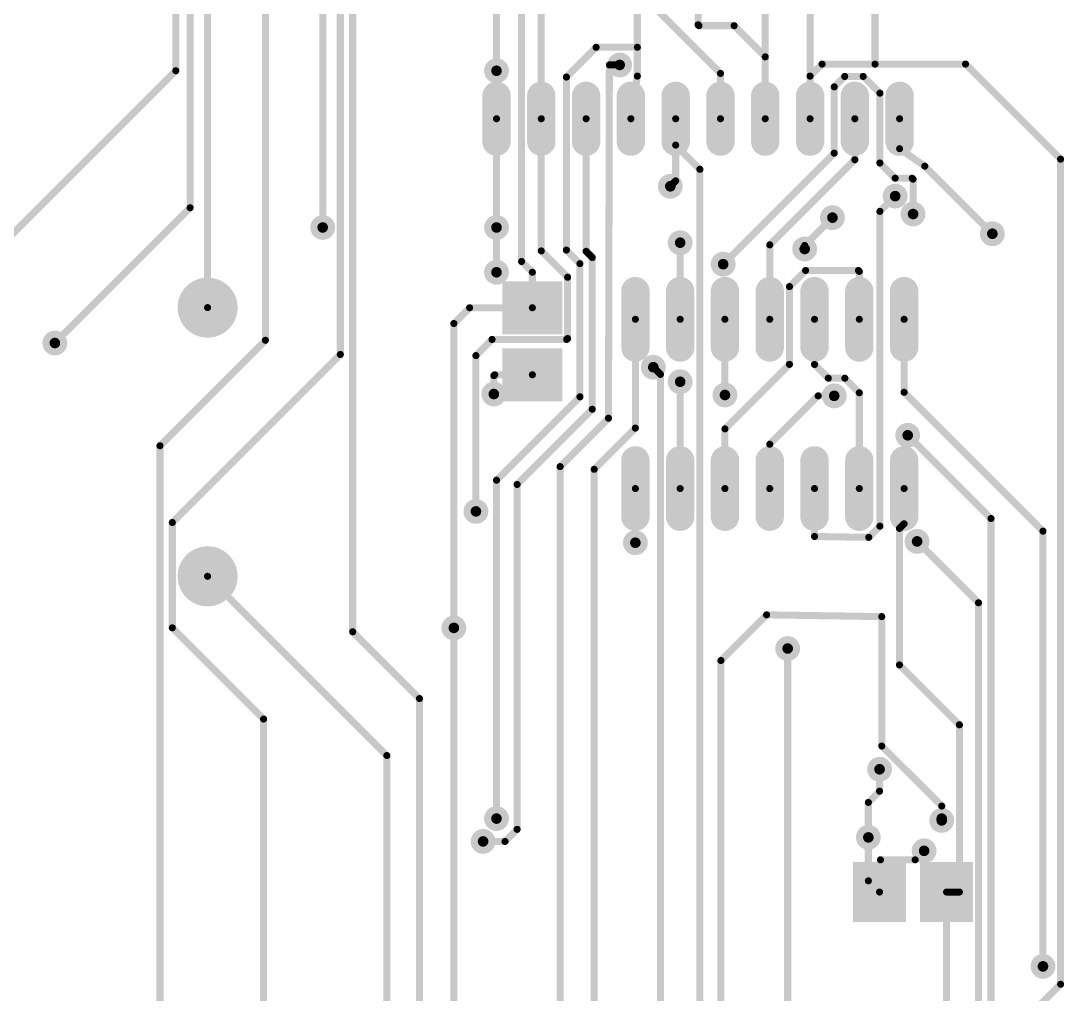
# Model space of a CAD drawing. Header units: millimetres. Extents: x 0 to 677, y 0 to 574.
# Drawn here: x 326.02 to 355.6, y 461.96 to 489.56 of the extents above; entities that cross this region are included whole.
import ezdxf

# ---------------------------------------------------------------- set-up
doc = ezdxf.new("R2010")
doc.units = ezdxf.units.MM
for name, color, linetype in [('MultiLayer', 9, 'Continuous'), ('TopLayer', 1, 'Continuous'), ('TopPaste', 250, 'Continuous'), ('TopSolder', 250, 'Continuous')]:
    doc.layers.add(name, color=color, linetype=linetype)
doc.layers.add('PadHoleLayer', color=7, linetype='Continuous', true_color=0xffffff)
doc.layers.add('ViaHoleLayer', color=7, linetype='Continuous', true_color=0xffffff)

msp = doc.modelspace()

# ---------------------------------------------------------------- linework, layer by layer
at = {"layer": 'MultiLayer', "color": 0, "const_width": 0.25}
for points in [[(339.378, 488.146, 1), (339.628, 488.146, 1)], [(342.87, 488.311, 1), (343.12, 488.311, 1)], [(344.306, 484.869, 1), (344.556, 484.869, 1)], [(350.681, 484.59, 1), (350.931, 484.59, 1)], [(348.903, 483.98, 1), (349.153, 483.98, 1)], [(351.189, 484.082, 1), (351.439, 484.082, 1)], [(334.45, 483.701, 1), (334.7, 483.701, 1)], [(339.378, 483.701, 1), (339.628, 483.701, 1)], [(353.437, 483.523, 1), (353.687, 483.523, 1)], [(344.585, 483.269, 1), (344.835, 483.269, 1)], [(348.116, 483.091, 1), (348.366, 483.091, 1)], [(345.804, 482.66, 1), (346.054, 482.66, 1)], [(339.378, 482.431, 1), (339.628, 482.431, 1)], [(326.856, 480.424, 1), (327.106, 480.424, 1)], [(343.823, 479.739, 1), (344.073, 479.739, 1)], [(344.585, 479.326, 1), (344.835, 479.326, 1)], [(339.302, 478.977, 1), (339.552, 478.977, 1)], [(345.855, 478.951, 1), (346.105, 478.951, 1)], [(348.954, 478.926, 1), (349.204, 478.926, 1)], [(351.037, 477.808, 1), (351.287, 477.808, 1)], [(338.794, 475.649, 1), (339.044, 475.649, 1)], [(343.315, 474.76, 1), (343.565, 474.76, 1)], [(351.303, 474.798, 1), (351.553, 474.798, 1)], [(338.169, 472.345, 1), (338.419, 472.345, 1)], [(347.633, 471.76, 1), (347.883, 471.76, 1)], [(350.239, 468.336, 1), (350.489, 468.336, 1)], [(339.378, 466.937, 1), (339.628, 466.937, 1)], [(352.002, 466.886, 1), (352.252, 466.886, 1)], [(338.997, 466.289, 1), (339.247, 466.289, 1)], [(349.921, 466.404, 1), (350.171, 466.404, 1)], [(351.502, 466.023, 1), (351.752, 466.023, 1)], [(354.872, 462.746, 1), (355.122, 462.746, 1)]]:
    msp.add_lwpolyline(points, format="xyb", close=True, dxfattribs=at)
at = {"layer": 'PadHoleLayer', "const_width": 0.45}
for points in [[(331.086, 481.428, 1), (331.536, 481.428, 1)], [(331.086, 481.428, 1), (331.536, 481.428, 1)], [(331.086, 473.808, 1), (331.536, 473.808, 1)], [(331.086, 473.808, 1), (331.536, 473.808, 1)]]:
    msp.add_lwpolyline(points, format="xyb", close=True, dxfattribs=at)
at = {"layer": 'TopLayer', "color": 0}
for points, const_width in [([(330.41, 488.146), (330.41, 503.716)], 0.2), ([(332.95, 480.501), (332.95, 497.423)], 0.2), ([(334.575, 483.701), (334.575, 496.894)], 0.2), ([(330.816, 484.26), (330.816, 496.553)], 0.2), ([(331.311, 481.428), (331.311, 496.464)], 0.2), ([(335.075, 480.099), (335.075, 495.502)], 0.2), ([(335.425, 472.234), (335.425, 495.346)], 0.2), ([(339.503, 488.146), (339.503, 493.226)], 0.2), ([(340.214, 482.736), (340.214, 492.515)], 0.2), ([(343.496, 488.811), (343.496, 491.415)], 0.2), ([(340.773, 486.785), (340.773, 491.067)], 0.2), ([(345.218, 489.449), (345.218, 491.118)], 0.2), ([(347.123, 488.54), (347.123, 490.102)], 0.2), ([(350.235, 488.335), (350.235, 490.064)], 0.2), ([(344.075, 489.848), (345.853, 488.07)], 0.2), ([(348.393, 487.994), (348.393, 490)], 0.2), ([(345.218, 489.449), (345.243, 489.424)], 0.2), ([(345.243, 489.424), (346.239, 489.424)], 0.2), ([(346.239, 489.424), (347.123, 488.54)], 0.2), ([(341.484, 487.968), (342.327, 488.811)], 0.2), ([(342.327, 488.811), (343.496, 488.811)], 0.2), ([(343.496, 487.994), (343.496, 488.811)], 0.2), ([(342.678, 478.291), (342.703, 488.311)], 0.2), ([(342.703, 488.311), (342.995, 488.311)], 0.2), ([(347.123, 486.785), (347.123, 488.54)], 0.2), ([(348.393, 487.994), (348.735, 488.335)], 0.2), ([(348.735, 488.335), (350.235, 488.335)], 0.2), ([(350.235, 488.335), (352.801, 488.335)], 0.2), ([(352.801, 488.335), (355.497, 485.639)], 0.2), ([(323.691, 481.428), (330.41, 488.146)], 0.2), ([(343.313, 486.785), (343.496, 487.994)], 0.2), ([(345.853, 486.785), (345.853, 488.07)], 0.2), ([(348.393, 486.785), (348.393, 487.994)], 0.2), ([(349.079, 487.689), (349.375, 487.985)], 0.2), ([(349.375, 487.985), (349.9, 487.985)], 0.2), ([(349.9, 487.985), (350.374, 487.511)], 0.2), ([(341.484, 483.06), (341.484, 487.968)], 0.2), ([(349.079, 485.809), (349.079, 487.689)], 0.2), ([(339.503, 486.135), (339.503, 487.435)], 0.6), ([(340.773, 486.135), (340.773, 487.435)], 0.6), ([(342.043, 486.135), (342.043, 487.435)], 0.6), ([(343.313, 486.135), (343.313, 487.435)], 0.6), ([(344.583, 486.135), (344.583, 487.435)], 0.6), ([(345.853, 486.135), (345.853, 487.435)], 0.6), ([(347.123, 486.135), (347.123, 487.435)], 0.6), ([(348.393, 486.135), (348.393, 487.435)], 0.6), ([(349.663, 486.135), (349.663, 487.435)], 0.6), ([(350.374, 485.53), (350.374, 487.511)], 0.2), ([(350.933, 486.135), (350.933, 487.435)], 0.6), ([(339.503, 483.701), (339.503, 486.785)], 0.2), ([(340.773, 483.036), (340.773, 486.785)], 0.2), ([(342.043, 483.025), (342.043, 486.785)], 0.2), ([(344.583, 486.038), (344.583, 486.785)], 0.2), ([(349.663, 485.621), (349.663, 486.785)], 0.2), ([(350.933, 485.936), (350.933, 486.785)], 0.2), ([(344.583, 485.022), (344.583, 486.038)], 0.2), ([(344.583, 486.038), (345.269, 485.352)], 0.2), ([(350.933, 485.936), (351.645, 485.44)], 0.2), ([(345.929, 482.66), (349.079, 485.809)], 0.2), ([(347.25, 483.208), (349.663, 485.621)], 0.2), ([(355.497, 462.238), (355.497, 485.639)], 0.2), ([(345.269, 455.628), (345.269, 485.352)], 0.2), ([(350.374, 485.53), (350.806, 485.098)], 0.2), ([(351.645, 485.44), (353.562, 483.523)], 0.2), ([(344.431, 484.869), (344.583, 485.022)], 0.2), ([(350.806, 485.098), (351.289, 485.098)], 0.2), ([(351.289, 485.098), (351.314, 485.073)], 0.2), ([(351.314, 484.082), (351.314, 485.073)], 0.2), ([(350.374, 484.158), (350.806, 484.59)], 0.2), ([(326.981, 480.424), (330.816, 484.26)], 0.2), ([(350.374, 475.23), (350.374, 484.158)], 0.2), ([(348.241, 483.193), (349.028, 483.98)], 0.2), ([(339.503, 482.431), (339.503, 483.701)], 0.2), ([(344.71, 481.097), (344.71, 483.269)], 0.2), ([(340.773, 483.036), (341.519, 482.29)], 0.2), ([(341.484, 483.06), (341.869, 482.675)], 0.2), ([(342.043, 483.025), (342.219, 482.849)], 0.2), ([(347.25, 481.097), (347.25, 483.208)], 0.2), ([(348.241, 483.091), (348.241, 483.193)], 0.2), ([(340.214, 482.736), (340.519, 482.431)], 0.2), ([(341.869, 478.9), (341.869, 482.675)], 0.2), ([(342.219, 478.545), (342.219, 482.849)], 0.2), ([(340.519, 481.425), (340.519, 482.431)], 0.2), ([(347.809, 482.025), (348.266, 482.482)], 0.2), ([(348.266, 482.482), (349.765, 482.482)], 0.2), ([(349.765, 482.482), (349.79, 482.456)], 0.2), ([(349.79, 481.097), (349.79, 482.456)], 0.2), ([(341.519, 480.551), (341.519, 482.29)], 0.2), ([(343.44, 480.297), (343.44, 481.897)], 0.6), ([(344.71, 480.297), (344.71, 481.897)], 0.6), ([(345.98, 480.297), (345.98, 481.897)], 0.6), ([(347.25, 480.297), (347.25, 481.897)], 0.6), ([(348.52, 480.297), (348.52, 481.897)], 0.6), ([(349.79, 480.297), (349.79, 481.897)], 0.6), ([(351.06, 480.297), (351.06, 481.897)], 0.6), ([(347.809, 479.818), (347.809, 482.025)], 0.2), ([(338.294, 480.978), (338.741, 481.425)], 0.2), ([(338.741, 481.425), (340.519, 481.425)], 0.2), ([(338.294, 472.345), (338.294, 480.978)], 0.2), ([(343.44, 478.011), (343.44, 481.097)], 0.2), ([(345.98, 478.951), (345.98, 481.097)], 0.2), ([(348.52, 479.815), (348.52, 481.097)], 0.2), ([(351.06, 479.027), (351.06, 481.097)], 0.2), ([(329.961, 477.512), (332.95, 480.501)], 0.2), ([(338.919, 480.068), (339.376, 480.525)], 0.2), ([(339.376, 480.525), (341.493, 480.525)], 0.2), ([(341.493, 480.525), (341.519, 480.551)], 0.2), ([(330.311, 475.335), (335.075, 480.099)], 0.2), ([(338.919, 475.649), (338.919, 480.068)], 0.2), ([(343.948, 479.739), (344.151, 479.535)], 0.2), ([(345.98, 477.989), (347.809, 479.818)], 0.2), ([(348.52, 479.815), (348.91, 479.426)], 0.2), ([(339.427, 479.5), (339.452, 479.525)], 0.2), ([(339.427, 478.977), (339.427, 479.5)], 0.2), ([(339.452, 479.525), (340.519, 479.525)], 0.2), ([(344.151, 455.736), (344.151, 479.535)], 0.2), ([(348.91, 479.426), (349.379, 479.426)], 0.2), ([(349.379, 479.426), (349.79, 479.015)], 0.2), ([(344.71, 476.297), (344.71, 479.326)], 0.2), ([(339.503, 476.534), (341.869, 478.9)], 0.2), ([(347.25, 477.554), (348.622, 478.926)], 0.2), ([(348.622, 478.926), (349.079, 478.926)], 0.2), ([(349.79, 476.297), (349.79, 479.015)], 0.2), ([(351.06, 479.027), (354.997, 475.09)], 0.2), ([(340.087, 476.413), (342.219, 478.545)], 0.2), ([(341.306, 476.919), (342.678, 478.291)], 0.2), ([(342.272, 476.843), (343.44, 478.011)], 0.2), ([(345.98, 476.297), (345.98, 477.989)], 0.2), ([(351.162, 477.808), (353.524, 475.446)], 0.2), ([(329.961, 461.594), (329.961, 477.512)], 0.2), ([(347.25, 476.297), (347.25, 477.554)], 0.2), ([(343.44, 475.497), (343.44, 477.097)], 0.6), ([(344.71, 475.497), (344.71, 477.097)], 0.6), ([(345.98, 475.497), (345.98, 477.097)], 0.6), ([(347.25, 475.497), (347.25, 477.097)], 0.6), ([(348.52, 475.497), (348.52, 477.097)], 0.6), ([(349.79, 475.497), (349.79, 477.097)], 0.6), ([(351.06, 475.497), (351.06, 477.097)], 0.6), ([(341.306, 459.571), (341.306, 476.919)], 0.2), ([(342.272, 456.548), (342.272, 476.843)], 0.2), ([(339.503, 466.937), (339.503, 476.534)], 0.2), ([(340.087, 466.632), (340.087, 476.413)], 0.2), ([(343.44, 474.76), (343.44, 476.297)], 0.2), ([(348.52, 474.938), (348.52, 476.297)], 0.2), ([(351.06, 475.298), (351.06, 476.297)], 0.2), ([(330.311, 472.347), (330.311, 475.335)], 0.2), ([(350.928, 475.167), (351.06, 475.298)], 0.2), ([(353.524, 461.044), (353.524, 475.446)], 0.2), ([(350.057, 474.913), (350.374, 475.23)], 0.2), ([(350.928, 471.295), (350.928, 475.167)], 0.2), ([(354.997, 462.746), (354.997, 475.09)], 0.2), ([(348.52, 474.938), (350.057, 474.913)], 0.2), ([(351.428, 474.798), (353.168, 473.058)], 0.2), ([(331.311, 473.808), (336.394, 468.725)], 0.2), ([(353.168, 461.267), (353.168, 473.058)], 0.2), ([(345.866, 471.42), (347.161, 472.715)], 0.2), ([(347.161, 472.715), (350.425, 472.665)], 0.2), ([(350.425, 468.994), (350.425, 472.665)], 0.2), ([(330.311, 472.347), (332.899, 469.76)], 0.2), ([(338.294, 459.139), (338.294, 472.345)], 0.2), ([(335.425, 472.234), (337.319, 470.341)], 0.2), ([(347.758, 439.454), (347.758, 471.76)], 0.2), ([(345.866, 454.25), (345.866, 471.42)], 0.2), ([(350.928, 471.295), (352.627, 469.597)], 0.2), ([(337.319, 458.123), (337.319, 470.341)], 0.2), ([(332.899, 459.228), (332.899, 469.76)], 0.2), ([(352.627, 464.854), (352.627, 469.597)], 0.2), ([(350.425, 468.994), (352.127, 467.293)], 0.2), ([(336.394, 459.139), (336.394, 468.725)], 0.2), ([(350.364, 467.714), (350.364, 468.336)], 0.2), ([(350.046, 467.397), (350.364, 467.714)], 0.2), ([(350.046, 466.404), (350.046, 467.397)], 0.2), ([(352.127, 466.886), (352.127, 467.293)], 0.2), ([(339.744, 466.289), (340.087, 466.632)], 0.2), ([(350.046, 465.172), (350.046, 466.404)], 0.2), ([(339.122, 466.289), (339.744, 466.289)], 0.2), ([(351.373, 465.769), (351.627, 466.023)], 0.2), ([(350.364, 464.854), (350.389, 465.769)], 0.2), ([(350.389, 465.769), (351.373, 465.769)], 0.2), ([(350.046, 465.172), (350.364, 464.854)], 0.2), ([(352.264, 461.105), (352.264, 464.854)], 0.2), ([(352.264, 464.854), (352.627, 464.854)], 0.2), ([(353.597, 460.338), (355.497, 462.238)], 0.2)]:
    msp.add_lwpolyline(points, dxfattribs=dict(at, const_width=const_width))
for points, const_width in [([(345.168, 489.449, 1), (345.268, 489.449, 1)], 0.1), ([(345.168, 489.449, 1), (345.268, 489.449, 1)], 0.1), ([(345.193, 489.424, 1), (345.293, 489.424, 1)], 0.1), ([(345.193, 489.424, 1), (345.293, 489.424, 1)], 0.1), ([(346.189, 489.424, 1), (346.289, 489.424, 1)], 0.1), ([(346.189, 489.424, 1), (346.289, 489.424, 1)], 0.1), ([(342.277, 488.811, 1), (342.377, 488.811, 1)], 0.1), ([(342.277, 488.811, 1), (342.377, 488.811, 1)], 0.1), ([(343.446, 488.811, 1), (343.546, 488.811, 1)], 0.1), ([(343.446, 488.811, 1), (343.546, 488.811, 1)], 0.1), ([(343.446, 488.811, 1), (343.546, 488.811, 1)], 0.1), ([(339.378, 488.146, 1), (339.628, 488.146, 1)], 0.25), ([(342.653, 488.311, 1), (342.753, 488.311, 1)], 0.1), ([(342.653, 488.311, 1), (342.753, 488.311, 1)], 0.1), ([(342.87, 488.311, 1), (343.12, 488.311, 1)], 0.25), ([(342.945, 488.311, 1), (343.045, 488.311, 1)], 0.1), ([(347.073, 488.54, 1), (347.173, 488.54, 1)], 0.1), ([(347.073, 488.54, 1), (347.173, 488.54, 1)], 0.1), ([(347.073, 488.54, 1), (347.173, 488.54, 1)], 0.1), ([(348.685, 488.335, 1), (348.785, 488.335, 1)], 0.1), ([(348.685, 488.335, 1), (348.785, 488.335, 1)], 0.1), ([(350.185, 488.335, 1), (350.285, 488.335, 1)], 0.1), ([(350.185, 488.335, 1), (350.285, 488.335, 1)], 0.1), ([(350.185, 488.335, 1), (350.285, 488.335, 1)], 0.1), ([(352.751, 488.335, 1), (352.851, 488.335, 1)], 0.1), ([(352.751, 488.335, 1), (352.851, 488.335, 1)], 0.1), ([(330.36, 488.146, 1), (330.46, 488.146, 1)], 0.1), ([(330.36, 488.146, 1), (330.46, 488.146, 1)], 0.1), ([(339.453, 488.146, 1), (339.553, 488.146, 1)], 0.1), ([(343.446, 487.994, 1), (343.546, 487.994, 1)], 0.1), ([(343.446, 487.994, 1), (343.546, 487.994, 1)], 0.1), ([(345.803, 488.07, 1), (345.903, 488.07, 1)], 0.1), ([(345.803, 488.07, 1), (345.903, 488.07, 1)], 0.1), ([(348.343, 487.994, 1), (348.443, 487.994, 1)], 0.1), ([(348.343, 487.994, 1), (348.443, 487.994, 1)], 0.1), ([(348.343, 487.994, 1), (348.443, 487.994, 1)], 0.1), ([(349.325, 487.985, 1), (349.425, 487.985, 1)], 0.1), ([(349.325, 487.985, 1), (349.425, 487.985, 1)], 0.1), ([(349.85, 487.985, 1), (349.95, 487.985, 1)], 0.1), ([(349.85, 487.985, 1), (349.95, 487.985, 1)], 0.1), ([(341.434, 487.968, 1), (341.534, 487.968, 1)], 0.1), ([(341.434, 487.968, 1), (341.534, 487.968, 1)], 0.1), ([(349.029, 487.689, 1), (349.129, 487.689, 1)], 0.1), ([(349.029, 487.689, 1), (349.129, 487.689, 1)], 0.1), ([(339.353, 487.435, 1), (339.653, 487.435, 1)], 0.3), ([(340.623, 487.435, 1), (340.923, 487.435, 1)], 0.3), ([(341.893, 487.435, 1), (342.193, 487.435, 1)], 0.3), ([(343.163, 487.435, 1), (343.463, 487.435, 1)], 0.3), ([(344.433, 487.435, 1), (344.733, 487.435, 1)], 0.3), ([(345.703, 487.435, 1), (346.003, 487.435, 1)], 0.3), ([(346.973, 487.435, 1), (347.273, 487.435, 1)], 0.3), ([(348.243, 487.435, 1), (348.543, 487.435, 1)], 0.3), ([(349.513, 487.435, 1), (349.813, 487.435, 1)], 0.3), ([(350.324, 487.511, 1), (350.424, 487.511, 1)], 0.1), ([(350.324, 487.511, 1), (350.424, 487.511, 1)], 0.1), ([(350.783, 487.435, 1), (351.083, 487.435, 1)], 0.3), ([(339.453, 486.785, 1), (339.553, 486.785, 1)], 0.1), ([(340.723, 486.785, 1), (340.823, 486.785, 1)], 0.1), ([(340.723, 486.785, 1), (340.823, 486.785, 1)], 0.1), ([(341.993, 486.785, 1), (342.093, 486.785, 1)], 0.1), ([(343.263, 486.785, 1), (343.363, 486.785, 1)], 0.1), ([(344.533, 486.785, 1), (344.633, 486.785, 1)], 0.1), ([(345.803, 486.785, 1), (345.903, 486.785, 1)], 0.1), ([(347.073, 486.785, 1), (347.173, 486.785, 1)], 0.1), ([(348.343, 486.785, 1), (348.443, 486.785, 1)], 0.1), ([(349.613, 486.785, 1), (349.713, 486.785, 1)], 0.1), ([(350.883, 486.785, 1), (350.983, 486.785, 1)], 0.1), ([(339.353, 486.135, 1), (339.653, 486.135, 1)], 0.3), ([(340.623, 486.135, 1), (340.923, 486.135, 1)], 0.3), ([(341.893, 486.135, 1), (342.193, 486.135, 1)], 0.3), ([(343.163, 486.135, 1), (343.463, 486.135, 1)], 0.3), ([(344.433, 486.135, 1), (344.733, 486.135, 1)], 0.3), ([(345.703, 486.135, 1), (346.003, 486.135, 1)], 0.3), ([(346.973, 486.135, 1), (347.273, 486.135, 1)], 0.3), ([(348.243, 486.135, 1), (348.543, 486.135, 1)], 0.3), ([(349.513, 486.135, 1), (349.813, 486.135, 1)], 0.3), ([(350.783, 486.135, 1), (351.083, 486.135, 1)], 0.3), ([(344.533, 486.038, 1), (344.633, 486.038, 1)], 0.1), ([(344.533, 486.038, 1), (344.633, 486.038, 1)], 0.1), ([(344.533, 486.038, 1), (344.633, 486.038, 1)], 0.1), ([(350.883, 485.936, 1), (350.983, 485.936, 1)], 0.1), ([(350.883, 485.936, 1), (350.983, 485.936, 1)], 0.1), ([(349.029, 485.809, 1), (349.129, 485.809, 1)], 0.1), ([(349.029, 485.809, 1), (349.129, 485.809, 1)], 0.1), ([(349.613, 485.621, 1), (349.713, 485.621, 1)], 0.1), ([(349.613, 485.621, 1), (349.713, 485.621, 1)], 0.1), ([(355.447, 485.639, 1), (355.547, 485.639, 1)], 0.1), ([(355.447, 485.639, 1), (355.547, 485.639, 1)], 0.1), ([(345.219, 485.352, 1), (345.319, 485.352, 1)], 0.1), ([(345.219, 485.352, 1), (345.319, 485.352, 1)], 0.1), ([(350.324, 485.53, 1), (350.424, 485.53, 1)], 0.1), ([(350.324, 485.53, 1), (350.424, 485.53, 1)], 0.1), ([(351.595, 485.44, 1), (351.695, 485.44, 1)], 0.1), ([(351.595, 485.44, 1), (351.695, 485.44, 1)], 0.1), ([(344.306, 484.869, 1), (344.556, 484.869, 1)], 0.25), ([(344.533, 485.022, 1), (344.633, 485.022, 1)], 0.1), ([(344.533, 485.022, 1), (344.633, 485.022, 1)], 0.1), ([(350.756, 485.098, 1), (350.856, 485.098, 1)], 0.1), ([(350.756, 485.098, 1), (350.856, 485.098, 1)], 0.1), ([(351.239, 485.098, 1), (351.339, 485.098, 1)], 0.1), ([(351.239, 485.098, 1), (351.339, 485.098, 1)], 0.1), ([(351.264, 485.073, 1), (351.364, 485.073, 1)], 0.1), ([(351.264, 485.073, 1), (351.364, 485.073, 1)], 0.1), ([(344.381, 484.869, 1), (344.481, 484.869, 1)], 0.1), ([(350.681, 484.59, 1), (350.931, 484.59, 1)], 0.25), ([(350.756, 484.59, 1), (350.856, 484.59, 1)], 0.1), ([(330.766, 484.26, 1), (330.866, 484.26, 1)], 0.1), ([(330.766, 484.26, 1), (330.866, 484.26, 1)], 0.1), ([(348.903, 483.98, 1), (349.153, 483.98, 1)], 0.25), ([(350.324, 484.158, 1), (350.424, 484.158, 1)], 0.1), ([(350.324, 484.158, 1), (350.424, 484.158, 1)], 0.1), ([(351.189, 484.082, 1), (351.439, 484.082, 1)], 0.25), ([(334.45, 483.701, 1), (334.7, 483.701, 1)], 0.25), ([(339.378, 483.701, 1), (339.628, 483.701, 1)], 0.25), ([(348.978, 483.98, 1), (349.078, 483.98, 1)], 0.1), ([(351.264, 484.082, 1), (351.364, 484.082, 1)], 0.1), ([(334.525, 483.701, 1), (334.625, 483.701, 1)], 0.1), ([(339.453, 483.701, 1), (339.553, 483.701, 1)], 0.1), ([(339.453, 483.701, 1), (339.553, 483.701, 1)], 0.1), ([(353.437, 483.523, 1), (353.687, 483.523, 1)], 0.25), ([(344.585, 483.269, 1), (344.835, 483.269, 1)], 0.25), ([(344.66, 483.269, 1), (344.76, 483.269, 1)], 0.1), ([(348.116, 483.091, 1), (348.366, 483.091, 1)], 0.25), ([(353.512, 483.523, 1), (353.612, 483.523, 1)], 0.1), ([(340.723, 483.036, 1), (340.823, 483.036, 1)], 0.1), ([(340.723, 483.036, 1), (340.823, 483.036, 1)], 0.1), ([(341.434, 483.06, 1), (341.534, 483.06, 1)], 0.1), ([(341.434, 483.06, 1), (341.534, 483.06, 1)], 0.1), ([(341.993, 483.025, 1), (342.093, 483.025, 1)], 0.1), ([(341.993, 483.025, 1), (342.093, 483.025, 1)], 0.1), ([(347.2, 483.208, 1), (347.3, 483.208, 1)], 0.1), ([(347.2, 483.208, 1), (347.3, 483.208, 1)], 0.1), ([(348.191, 483.193, 1), (348.291, 483.193, 1)], 0.1), ([(348.191, 483.193, 1), (348.291, 483.193, 1)], 0.1), ([(348.191, 483.091, 1), (348.291, 483.091, 1)], 0.1), ([(340.164, 482.736, 1), (340.264, 482.736, 1)], 0.1), ([(340.164, 482.736, 1), (340.264, 482.736, 1)], 0.1), ([(341.819, 482.675, 1), (341.919, 482.675, 1)], 0.1), ([(341.819, 482.675, 1), (341.919, 482.675, 1)], 0.1), ([(342.169, 482.849, 1), (342.269, 482.849, 1)], 0.1), ([(342.169, 482.849, 1), (342.269, 482.849, 1)], 0.1), ([(345.804, 482.66, 1), (346.054, 482.66, 1)], 0.25), ([(345.879, 482.66, 1), (345.979, 482.66, 1)], 0.1), ([(339.378, 482.431, 1), (339.628, 482.431, 1)], 0.25), ([(339.453, 482.431, 1), (339.553, 482.431, 1)], 0.1), ([(340.469, 482.431, 1), (340.569, 482.431, 1)], 0.1), ([(340.469, 482.431, 1), (340.569, 482.431, 1)], 0.1), ([(348.216, 482.482, 1), (348.316, 482.482, 1)], 0.1), ([(348.216, 482.482, 1), (348.316, 482.482, 1)], 0.1), ([(349.715, 482.482, 1), (349.815, 482.482, 1)], 0.1), ([(349.715, 482.482, 1), (349.815, 482.482, 1)], 0.1), ([(349.74, 482.456, 1), (349.84, 482.456, 1)], 0.1), ([(349.74, 482.456, 1), (349.84, 482.456, 1)], 0.1), ([(330.936, 481.428, 1), (331.686, 481.428, 1)], 0.75), ([(341.469, 482.29, 1), (341.569, 482.29, 1)], 0.1), ([(341.469, 482.29, 1), (341.569, 482.29, 1)], 0.1), ([(343.29, 481.897, 1), (343.59, 481.897, 1)], 0.3), ([(344.56, 481.897, 1), (344.86, 481.897, 1)], 0.3), ([(345.83, 481.897, 1), (346.13, 481.897, 1)], 0.3), ([(347.1, 481.897, 1), (347.4, 481.897, 1)], 0.3), ([(348.37, 481.897, 1), (348.67, 481.897, 1)], 0.3), ([(349.64, 481.897, 1), (349.94, 481.897, 1)], 0.3), ([(350.91, 481.897, 1), (351.21, 481.897, 1)], 0.3), ([(347.759, 482.025, 1), (347.859, 482.025, 1)], 0.1), ([(347.759, 482.025, 1), (347.859, 482.025, 1)], 0.1), ([(331.261, 481.428, 1), (331.361, 481.428, 1)], 0.1), ([(338.691, 481.425, 1), (338.791, 481.425, 1)], 0.1), ([(338.691, 481.425, 1), (338.791, 481.425, 1)], 0.1), ([(340.469, 481.425, 1), (340.569, 481.425, 1)], 0.1), ([(340.469, 481.425, 1), (340.569, 481.425, 1)], 0.1), ([(338.244, 480.978, 1), (338.344, 480.978, 1)], 0.1), ([(338.244, 480.978, 1), (338.344, 480.978, 1)], 0.1), ([(343.39, 481.097, 1), (343.49, 481.097, 1)], 0.1), ([(344.66, 481.097, 1), (344.76, 481.097, 1)], 0.1), ([(345.93, 481.097, 1), (346.03, 481.097, 1)], 0.1), ([(347.2, 481.097, 1), (347.3, 481.097, 1)], 0.1), ([(348.47, 481.097, 1), (348.57, 481.097, 1)], 0.1), ([(349.74, 481.097, 1), (349.84, 481.097, 1)], 0.1), ([(351.01, 481.097, 1), (351.11, 481.097, 1)], 0.1), ([(326.856, 480.424, 1), (327.106, 480.424, 1)], 0.25), ([(326.931, 480.424, 1), (327.031, 480.424, 1)], 0.1), ([(332.9, 480.501, 1), (333, 480.501, 1)], 0.1), ([(332.9, 480.501, 1), (333, 480.501, 1)], 0.1), ([(339.326, 480.525, 1), (339.426, 480.525, 1)], 0.1), ([(339.326, 480.525, 1), (339.426, 480.525, 1)], 0.1), ([(341.443, 480.525, 1), (341.543, 480.525, 1)], 0.1), ([(341.443, 480.525, 1), (341.543, 480.525, 1)], 0.1), ([(341.469, 480.551, 1), (341.569, 480.551, 1)], 0.1), ([(341.469, 480.551, 1), (341.569, 480.551, 1)], 0.1), ([(343.29, 480.297, 1), (343.59, 480.297, 1)], 0.3), ([(344.56, 480.297, 1), (344.86, 480.297, 1)], 0.3), ([(345.83, 480.297, 1), (346.13, 480.297, 1)], 0.3), ([(347.1, 480.297, 1), (347.4, 480.297, 1)], 0.3), ([(348.37, 480.297, 1), (348.67, 480.297, 1)], 0.3), ([(349.64, 480.297, 1), (349.94, 480.297, 1)], 0.3), ([(350.91, 480.297, 1), (351.21, 480.297, 1)], 0.3), ([(335.025, 480.099, 1), (335.125, 480.099, 1)], 0.1), ([(335.025, 480.099, 1), (335.125, 480.099, 1)], 0.1), ([(338.869, 480.068, 1), (338.969, 480.068, 1)], 0.1), ([(338.869, 480.068, 1), (338.969, 480.068, 1)], 0.1), ([(343.823, 479.739, 1), (344.073, 479.739, 1)], 0.25), ([(343.898, 479.739, 1), (343.998, 479.739, 1)], 0.1), ([(347.759, 479.818, 1), (347.859, 479.818, 1)], 0.1), ([(347.759, 479.818, 1), (347.859, 479.818, 1)], 0.1), ([(348.47, 479.815, 1), (348.57, 479.815, 1)], 0.1), ([(348.47, 479.815, 1), (348.57, 479.815, 1)], 0.1), ([(339.377, 479.5, 1), (339.477, 479.5, 1)], 0.1), ([(339.377, 479.5, 1), (339.477, 479.5, 1)], 0.1), ([(339.402, 479.525, 1), (339.502, 479.525, 1)], 0.1), ([(339.402, 479.525, 1), (339.502, 479.525, 1)], 0.1), ([(340.469, 479.525, 1), (340.569, 479.525, 1)], 0.1), ([(344.101, 479.535, 1), (344.201, 479.535, 1)], 0.1), ([(344.101, 479.535, 1), (344.201, 479.535, 1)], 0.1), ([(344.585, 479.326, 1), (344.835, 479.326, 1)], 0.25), ([(348.86, 479.426, 1), (348.96, 479.426, 1)], 0.1), ([(348.86, 479.426, 1), (348.96, 479.426, 1)], 0.1), ([(349.329, 479.426, 1), (349.429, 479.426, 1)], 0.1), ([(349.329, 479.426, 1), (349.429, 479.426, 1)], 0.1), ([(339.302, 478.977, 1), (339.552, 478.977, 1)], 0.25), ([(344.66, 479.326, 1), (344.76, 479.326, 1)], 0.1), ([(345.855, 478.951, 1), (346.105, 478.951, 1)], 0.25), ([(339.377, 478.977, 1), (339.477, 478.977, 1)], 0.1), ([(341.819, 478.9, 1), (341.919, 478.9, 1)], 0.1), ([(341.819, 478.9, 1), (341.919, 478.9, 1)], 0.1), ([(345.93, 478.951, 1), (346.03, 478.951, 1)], 0.1), ([(348.572, 478.926, 1), (348.672, 478.926, 1)], 0.1), ([(348.572, 478.926, 1), (348.672, 478.926, 1)], 0.1), ([(348.954, 478.926, 1), (349.204, 478.926, 1)], 0.25), ([(349.029, 478.926, 1), (349.129, 478.926, 1)], 0.1), ([(349.74, 479.015, 1), (349.84, 479.015, 1)], 0.1), ([(349.74, 479.015, 1), (349.84, 479.015, 1)], 0.1), ([(351.01, 479.027, 1), (351.11, 479.027, 1)], 0.1), ([(351.01, 479.027, 1), (351.11, 479.027, 1)], 0.1), ([(342.169, 478.545, 1), (342.269, 478.545, 1)], 0.1), ([(342.169, 478.545, 1), (342.269, 478.545, 1)], 0.1), ([(342.628, 478.291, 1), (342.728, 478.291, 1)], 0.1), ([(342.628, 478.291, 1), (342.728, 478.291, 1)], 0.1), ([(343.39, 478.011, 1), (343.49, 478.011, 1)], 0.1), ([(343.39, 478.011, 1), (343.49, 478.011, 1)], 0.1), ([(345.93, 477.989, 1), (346.03, 477.989, 1)], 0.1), ([(345.93, 477.989, 1), (346.03, 477.989, 1)], 0.1), ([(351.037, 477.808, 1), (351.287, 477.808, 1)], 0.25), ([(351.112, 477.808, 1), (351.212, 477.808, 1)], 0.1), ([(329.911, 477.512, 1), (330.011, 477.512, 1)], 0.1), ([(329.911, 477.512, 1), (330.011, 477.512, 1)], 0.1), ([(347.2, 477.554, 1), (347.3, 477.554, 1)], 0.1), ([(347.2, 477.554, 1), (347.3, 477.554, 1)], 0.1), ([(343.29, 477.097, 1), (343.59, 477.097, 1)], 0.3), ([(344.56, 477.097, 1), (344.86, 477.097, 1)], 0.3), ([(345.83, 477.097, 1), (346.13, 477.097, 1)], 0.3), ([(347.1, 477.097, 1), (347.4, 477.097, 1)], 0.3), ([(348.37, 477.097, 1), (348.67, 477.097, 1)], 0.3), ([(349.64, 477.097, 1), (349.94, 477.097, 1)], 0.3), ([(350.91, 477.097, 1), (351.21, 477.097, 1)], 0.3), ([(341.256, 476.919, 1), (341.356, 476.919, 1)], 0.1), ([(341.256, 476.919, 1), (341.356, 476.919, 1)], 0.1), ([(342.222, 476.843, 1), (342.322, 476.843, 1)], 0.1), ([(342.222, 476.843, 1), (342.322, 476.843, 1)], 0.1), ([(339.453, 476.534, 1), (339.553, 476.534, 1)], 0.1), ([(339.453, 476.534, 1), (339.553, 476.534, 1)], 0.1), ([(340.037, 476.413, 1), (340.137, 476.413, 1)], 0.1), ([(340.037, 476.413, 1), (340.137, 476.413, 1)], 0.1), ([(343.39, 476.297, 1), (343.49, 476.297, 1)], 0.1), ([(344.66, 476.297, 1), (344.76, 476.297, 1)], 0.1), ([(345.93, 476.297, 1), (346.03, 476.297, 1)], 0.1), ([(347.2, 476.297, 1), (347.3, 476.297, 1)], 0.1), ([(348.47, 476.297, 1), (348.57, 476.297, 1)], 0.1), ([(349.74, 476.297, 1), (349.84, 476.297, 1)], 0.1), ([(351.01, 476.297, 1), (351.11, 476.297, 1)], 0.1), ([(338.794, 475.649, 1), (339.044, 475.649, 1)], 0.25), ([(338.869, 475.649, 1), (338.969, 475.649, 1)], 0.1), ([(343.29, 475.497, 1), (343.59, 475.497, 1)], 0.3), ([(344.56, 475.497, 1), (344.86, 475.497, 1)], 0.3), ([(345.83, 475.497, 1), (346.13, 475.497, 1)], 0.3), ([(347.1, 475.497, 1), (347.4, 475.497, 1)], 0.3), ([(348.37, 475.497, 1), (348.67, 475.497, 1)], 0.3), ([(349.64, 475.497, 1), (349.94, 475.497, 1)], 0.3), ([(350.91, 475.497, 1), (351.21, 475.497, 1)], 0.3), ([(330.261, 475.335, 1), (330.361, 475.335, 1)], 0.1), ([(330.261, 475.335, 1), (330.361, 475.335, 1)], 0.1), ([(351.01, 475.298, 1), (351.11, 475.298, 1)], 0.1), ([(351.01, 475.298, 1), (351.11, 475.298, 1)], 0.1), ([(353.474, 475.446, 1), (353.574, 475.446, 1)], 0.1), ([(353.474, 475.446, 1), (353.574, 475.446, 1)], 0.1), ([(350.324, 475.23, 1), (350.424, 475.23, 1)], 0.1), ([(350.324, 475.23, 1), (350.424, 475.23, 1)], 0.1), ([(350.878, 475.167, 1), (350.978, 475.167, 1)], 0.1), ([(350.878, 475.167, 1), (350.978, 475.167, 1)], 0.1), ([(354.947, 475.09, 1), (355.047, 475.09, 1)], 0.1), ([(354.947, 475.09, 1), (355.047, 475.09, 1)], 0.1), ([(343.315, 474.76, 1), (343.565, 474.76, 1)], 0.25), ([(343.39, 474.76, 1), (343.49, 474.76, 1)], 0.1), ([(348.47, 474.938, 1), (348.57, 474.938, 1)], 0.1), ([(348.47, 474.938, 1), (348.57, 474.938, 1)], 0.1), ([(350.007, 474.913, 1), (350.107, 474.913, 1)], 0.1), ([(350.007, 474.913, 1), (350.107, 474.913, 1)], 0.1), ([(351.303, 474.798, 1), (351.553, 474.798, 1)], 0.25), ([(351.378, 474.798, 1), (351.478, 474.798, 1)], 0.1), ([(330.936, 473.808, 1), (331.686, 473.808, 1)], 0.75), ([(331.261, 473.808, 1), (331.361, 473.808, 1)], 0.1), ([(353.118, 473.058, 1), (353.218, 473.058, 1)], 0.1), ([(353.118, 473.058, 1), (353.218, 473.058, 1)], 0.1), ([(347.111, 472.715, 1), (347.211, 472.715, 1)], 0.1), ([(347.111, 472.715, 1), (347.211, 472.715, 1)], 0.1), ([(350.375, 472.665, 1), (350.475, 472.665, 1)], 0.1), ([(350.375, 472.665, 1), (350.475, 472.665, 1)], 0.1), ([(330.261, 472.347, 1), (330.361, 472.347, 1)], 0.1), ([(330.261, 472.347, 1), (330.361, 472.347, 1)], 0.1), ([(338.169, 472.345, 1), (338.419, 472.345, 1)], 0.25), ([(338.244, 472.345, 1), (338.344, 472.345, 1)], 0.1), ([(338.244, 472.345, 1), (338.344, 472.345, 1)], 0.1), ([(335.375, 472.234, 1), (335.475, 472.234, 1)], 0.1), ([(335.375, 472.234, 1), (335.475, 472.234, 1)], 0.1), ([(347.633, 471.76, 1), (347.883, 471.76, 1)], 0.25), ([(347.708, 471.76, 1), (347.808, 471.76, 1)], 0.1), ([(345.816, 471.42, 1), (345.916, 471.42, 1)], 0.1), ([(345.816, 471.42, 1), (345.916, 471.42, 1)], 0.1), ([(350.878, 471.295, 1), (350.978, 471.295, 1)], 0.1), ([(350.878, 471.295, 1), (350.978, 471.295, 1)], 0.1), ([(337.269, 470.341, 1), (337.369, 470.341, 1)], 0.1), ([(337.269, 470.341, 1), (337.369, 470.341, 1)], 0.1), ([(332.849, 469.76, 1), (332.949, 469.76, 1)], 0.1), ([(332.849, 469.76, 1), (332.949, 469.76, 1)], 0.1), ([(352.577, 469.597, 1), (352.677, 469.597, 1)], 0.1), ([(352.577, 469.597, 1), (352.677, 469.597, 1)], 0.1), ([(350.375, 468.994, 1), (350.475, 468.994, 1)], 0.1), ([(350.375, 468.994, 1), (350.475, 468.994, 1)], 0.1), ([(336.344, 468.725, 1), (336.444, 468.725, 1)], 0.1), ([(336.344, 468.725, 1), (336.444, 468.725, 1)], 0.1), ([(350.239, 468.336, 1), (350.489, 468.336, 1)], 0.25), ([(350.314, 468.336, 1), (350.414, 468.336, 1)], 0.1), ([(350.314, 467.714, 1), (350.414, 467.714, 1)], 0.1), ([(350.314, 467.714, 1), (350.414, 467.714, 1)], 0.1), ([(349.996, 467.397, 1), (350.096, 467.397, 1)], 0.1), ([(349.996, 467.397, 1), (350.096, 467.397, 1)], 0.1), ([(352.077, 467.293, 1), (352.177, 467.293, 1)], 0.1), ([(352.077, 467.293, 1), (352.177, 467.293, 1)], 0.1), ([(339.378, 466.937, 1), (339.628, 466.937, 1)], 0.25), ([(352.002, 466.886, 1), (352.252, 466.886, 1)], 0.25), ([(339.453, 466.937, 1), (339.553, 466.937, 1)], 0.1), ([(352.077, 466.886, 1), (352.177, 466.886, 1)], 0.1), ([(338.997, 466.289, 1), (339.247, 466.289, 1)], 0.25), ([(340.037, 466.632, 1), (340.137, 466.632, 1)], 0.1), ([(340.037, 466.632, 1), (340.137, 466.632, 1)], 0.1), ([(349.921, 466.404, 1), (350.171, 466.404, 1)], 0.25), ([(349.996, 466.404, 1), (350.096, 466.404, 1)], 0.1), ([(349.996, 466.404, 1), (350.096, 466.404, 1)], 0.1), ([(339.072, 466.289, 1), (339.172, 466.289, 1)], 0.1), ([(339.694, 466.289, 1), (339.794, 466.289, 1)], 0.1), ([(339.694, 466.289, 1), (339.794, 466.289, 1)], 0.1), ([(351.502, 466.023, 1), (351.752, 466.023, 1)], 0.25), ([(351.577, 466.023, 1), (351.677, 466.023, 1)], 0.1), ([(350.339, 465.769, 1), (350.439, 465.769, 1)], 0.1), ([(350.339, 465.769, 1), (350.439, 465.769, 1)], 0.1), ([(351.323, 465.769, 1), (351.423, 465.769, 1)], 0.1), ([(351.323, 465.769, 1), (351.423, 465.769, 1)], 0.1), ([(349.996, 465.172, 1), (350.096, 465.172, 1)], 0.1), ([(349.996, 465.172, 1), (350.096, 465.172, 1)], 0.1), ([(350.314, 464.854, 1), (350.414, 464.854, 1)], 0.1), ([(350.314, 464.854, 1), (350.414, 464.854, 1)], 0.1), ([(352.214, 464.854, 1), (352.314, 464.854, 1)], 0.1), ([(352.214, 464.854, 1), (352.314, 464.854, 1)], 0.1), ([(352.577, 464.854, 1), (352.677, 464.854, 1)], 0.1), ([(352.577, 464.854, 1), (352.677, 464.854, 1)], 0.1), ([(354.872, 462.746, 1), (355.122, 462.746, 1)], 0.25), ([(354.947, 462.746, 1), (355.047, 462.746, 1)], 0.1), ([(355.447, 462.238, 1), (355.547, 462.238, 1)], 0.1), ([(355.447, 462.238, 1), (355.547, 462.238, 1)], 0.1)]:
    msp.add_lwpolyline(points, format="xyb", close=True, dxfattribs=dict(at, const_width=const_width))
for points in [[(339.769, 480.775), (341.269, 480.775), (339.769, 482.075), (341.269, 482.075)], [(339.769, 478.875), (341.269, 478.875), (339.769, 480.175), (341.269, 480.175)], [(351.014, 464.104), (351.014, 465.604), (349.714, 464.104), (349.714, 465.604)], [(352.914, 464.104), (352.914, 465.604), (351.614, 464.104), (351.614, 465.604)]]:
    msp.add_solid(points, dxfattribs=at)
at = {"layer": 'TopPaste', "color": 0, "const_width": 0.6}
for points in [[(339.503, 486.135), (339.503, 487.435)], [(340.773, 486.135), (340.773, 487.435)], [(342.043, 486.135), (342.043, 487.435)], [(343.313, 486.135), (343.313, 487.435)], [(344.583, 486.135), (344.583, 487.435)], [(345.853, 486.135), (345.853, 487.435)], [(347.123, 486.135), (347.123, 487.435)], [(348.393, 486.135), (348.393, 487.435)], [(349.663, 486.135), (349.663, 487.435)], [(350.933, 486.135), (350.933, 487.435)], [(343.44, 480.297), (343.44, 481.897)], [(344.71, 480.297), (344.71, 481.897)], [(345.98, 480.297), (345.98, 481.897)], [(347.25, 480.297), (347.25, 481.897)], [(348.52, 480.297), (348.52, 481.897)], [(349.79, 480.297), (349.79, 481.897)], [(351.06, 480.297), (351.06, 481.897)], [(343.44, 475.497), (343.44, 477.097)], [(344.71, 475.497), (344.71, 477.097)], [(345.98, 475.497), (345.98, 477.097)], [(347.25, 475.497), (347.25, 477.097)], [(348.52, 475.497), (348.52, 477.097)], [(349.79, 475.497), (349.79, 477.097)], [(351.06, 475.497), (351.06, 477.097)]]:
    msp.add_lwpolyline(points, dxfattribs=at)
at = {"layer": 'TopPaste', "color": 0, "const_width": 0.3}
for points in [[(339.353, 487.435, 1), (339.653, 487.435, 1)], [(340.623, 487.435, 1), (340.923, 487.435, 1)], [(341.893, 487.435, 1), (342.193, 487.435, 1)], [(343.163, 487.435, 1), (343.463, 487.435, 1)], [(344.433, 487.435, 1), (344.733, 487.435, 1)], [(345.703, 487.435, 1), (346.003, 487.435, 1)], [(346.973, 487.435, 1), (347.273, 487.435, 1)], [(348.243, 487.435, 1), (348.543, 487.435, 1)], [(349.513, 487.435, 1), (349.813, 487.435, 1)], [(350.783, 487.435, 1), (351.083, 487.435, 1)], [(339.353, 486.135, 1), (339.653, 486.135, 1)], [(340.623, 486.135, 1), (340.923, 486.135, 1)], [(341.893, 486.135, 1), (342.193, 486.135, 1)], [(343.163, 486.135, 1), (343.463, 486.135, 1)], [(344.433, 486.135, 1), (344.733, 486.135, 1)], [(345.703, 486.135, 1), (346.003, 486.135, 1)], [(346.973, 486.135, 1), (347.273, 486.135, 1)], [(348.243, 486.135, 1), (348.543, 486.135, 1)], [(349.513, 486.135, 1), (349.813, 486.135, 1)], [(350.783, 486.135, 1), (351.083, 486.135, 1)], [(343.29, 481.897, 1), (343.59, 481.897, 1)], [(344.56, 481.897, 1), (344.86, 481.897, 1)], [(345.83, 481.897, 1), (346.13, 481.897, 1)], [(347.1, 481.897, 1), (347.4, 481.897, 1)], [(348.37, 481.897, 1), (348.67, 481.897, 1)], [(349.64, 481.897, 1), (349.94, 481.897, 1)], [(350.91, 481.897, 1), (351.21, 481.897, 1)], [(343.29, 480.297, 1), (343.59, 480.297, 1)], [(344.56, 480.297, 1), (344.86, 480.297, 1)], [(345.83, 480.297, 1), (346.13, 480.297, 1)], [(347.1, 480.297, 1), (347.4, 480.297, 1)], [(348.37, 480.297, 1), (348.67, 480.297, 1)], [(349.64, 480.297, 1), (349.94, 480.297, 1)], [(350.91, 480.297, 1), (351.21, 480.297, 1)], [(343.29, 477.097, 1), (343.59, 477.097, 1)], [(344.56, 477.097, 1), (344.86, 477.097, 1)], [(345.83, 477.097, 1), (346.13, 477.097, 1)], [(347.1, 477.097, 1), (347.4, 477.097, 1)], [(348.37, 477.097, 1), (348.67, 477.097, 1)], [(349.64, 477.097, 1), (349.94, 477.097, 1)], [(350.91, 477.097, 1), (351.21, 477.097, 1)], [(343.29, 475.497, 1), (343.59, 475.497, 1)], [(344.56, 475.497, 1), (344.86, 475.497, 1)], [(345.83, 475.497, 1), (346.13, 475.497, 1)], [(347.1, 475.497, 1), (347.4, 475.497, 1)], [(348.37, 475.497, 1), (348.67, 475.497, 1)], [(349.64, 475.497, 1), (349.94, 475.497, 1)], [(350.91, 475.497, 1), (351.21, 475.497, 1)]]:
    msp.add_lwpolyline(points, format="xyb", close=True, dxfattribs=at)
at = {"layer": 'TopPaste', "color": 0}
for points in [[(339.769, 480.775), (341.269, 480.775), (339.769, 482.075), (341.269, 482.075)], [(339.769, 478.875), (341.269, 478.875), (339.769, 480.175), (341.269, 480.175)], [(351.014, 464.104), (351.014, 465.604), (349.714, 464.104), (349.714, 465.604)], [(352.914, 464.104), (352.914, 465.604), (351.614, 464.104), (351.614, 465.604)]]:
    msp.add_solid(points, dxfattribs=at)
at = {"layer": 'TopSolder', "color": 0}
for points, const_width in [([(339.327, 488.146, 1), (339.679, 488.146, 1)], 0.352), ([(342.82, 488.311, 1), (343.171, 488.311, 1)], 0.352), ([(339.302, 487.435, 1), (339.704, 487.435, 1)], 0.402), ([(340.572, 487.435, 1), (340.974, 487.435, 1)], 0.402), ([(341.842, 487.435, 1), (342.244, 487.435, 1)], 0.402), ([(343.112, 487.435, 1), (343.514, 487.435, 1)], 0.402), ([(344.382, 487.435, 1), (344.784, 487.435, 1)], 0.402), ([(345.652, 487.435, 1), (346.054, 487.435, 1)], 0.402), ([(346.922, 487.435, 1), (347.324, 487.435, 1)], 0.402), ([(348.192, 487.435, 1), (348.594, 487.435, 1)], 0.402), ([(349.462, 487.435, 1), (349.864, 487.435, 1)], 0.402), ([(350.732, 487.435, 1), (351.134, 487.435, 1)], 0.402), ([(339.302, 486.135, 1), (339.704, 486.135, 1)], 0.402), ([(340.572, 486.135, 1), (340.974, 486.135, 1)], 0.402), ([(341.842, 486.135, 1), (342.244, 486.135, 1)], 0.402), ([(343.112, 486.135, 1), (343.514, 486.135, 1)], 0.402), ([(344.382, 486.135, 1), (344.784, 486.135, 1)], 0.402), ([(345.652, 486.135, 1), (346.054, 486.135, 1)], 0.402), ([(346.922, 486.135, 1), (347.324, 486.135, 1)], 0.402), ([(348.192, 486.135, 1), (348.594, 486.135, 1)], 0.402), ([(349.462, 486.135, 1), (349.864, 486.135, 1)], 0.402), ([(350.732, 486.135, 1), (351.134, 486.135, 1)], 0.402), ([(344.255, 484.869, 1), (344.606, 484.869, 1)], 0.352), ([(350.63, 484.59, 1), (350.982, 484.59, 1)], 0.352), ([(348.852, 483.98, 1), (349.204, 483.98, 1)], 0.352), ([(351.138, 484.082, 1), (351.49, 484.082, 1)], 0.352), ([(334.4, 483.701, 1), (334.751, 483.701, 1)], 0.352), ([(339.327, 483.701, 1), (339.679, 483.701, 1)], 0.352), ([(353.386, 483.523, 1), (353.738, 483.523, 1)], 0.352), ([(344.534, 483.269, 1), (344.886, 483.269, 1)], 0.352), ([(348.065, 483.091, 1), (348.416, 483.091, 1)], 0.352), ([(339.327, 482.431, 1), (339.679, 482.431, 1)], 0.352), ([(345.753, 482.66, 1), (346.105, 482.66, 1)], 0.352), ([(330.886, 481.428, 1), (331.737, 481.428, 1)], 0.852), ([(343.239, 481.897, 1), (343.641, 481.897, 1)], 0.402), ([(344.509, 481.897, 1), (344.911, 481.897, 1)], 0.402), ([(345.779, 481.897, 1), (346.181, 481.897, 1)], 0.402), ([(347.049, 481.897, 1), (347.451, 481.897, 1)], 0.402), ([(348.319, 481.897, 1), (348.721, 481.897, 1)], 0.402), ([(349.589, 481.897, 1), (349.991, 481.897, 1)], 0.402), ([(350.859, 481.897, 1), (351.261, 481.897, 1)], 0.402), ([(326.805, 480.424, 1), (327.157, 480.424, 1)], 0.352), ([(343.239, 480.297, 1), (343.641, 480.297, 1)], 0.402), ([(344.509, 480.297, 1), (344.911, 480.297, 1)], 0.402), ([(345.779, 480.297, 1), (346.181, 480.297, 1)], 0.402), ([(347.049, 480.297, 1), (347.451, 480.297, 1)], 0.402), ([(348.319, 480.297, 1), (348.721, 480.297, 1)], 0.402), ([(349.589, 480.297, 1), (349.991, 480.297, 1)], 0.402), ([(350.859, 480.297, 1), (351.261, 480.297, 1)], 0.402), ([(343.772, 479.739, 1), (344.124, 479.739, 1)], 0.352), ([(344.534, 479.326, 1), (344.886, 479.326, 1)], 0.352), ([(339.251, 478.977, 1), (339.603, 478.977, 1)], 0.352), ([(345.804, 478.951, 1), (346.156, 478.951, 1)], 0.352), ([(348.903, 478.926, 1), (349.255, 478.926, 1)], 0.352), ([(350.986, 477.808, 1), (351.337, 477.808, 1)], 0.352), ([(343.239, 477.097, 1), (343.641, 477.097, 1)], 0.402), ([(344.509, 477.097, 1), (344.911, 477.097, 1)], 0.402), ([(345.779, 477.097, 1), (346.181, 477.097, 1)], 0.402), ([(347.049, 477.097, 1), (347.451, 477.097, 1)], 0.402), ([(348.319, 477.097, 1), (348.721, 477.097, 1)], 0.402), ([(349.589, 477.097, 1), (349.991, 477.097, 1)], 0.402), ([(350.859, 477.097, 1), (351.261, 477.097, 1)], 0.402), ([(338.743, 475.649, 1), (339.095, 475.649, 1)], 0.352), ([(343.239, 475.497, 1), (343.641, 475.497, 1)], 0.402), ([(344.509, 475.497, 1), (344.911, 475.497, 1)], 0.402), ([(345.779, 475.497, 1), (346.181, 475.497, 1)], 0.402), ([(347.049, 475.497, 1), (347.451, 475.497, 1)], 0.402), ([(348.319, 475.497, 1), (348.721, 475.497, 1)], 0.402), ([(349.589, 475.497, 1), (349.991, 475.497, 1)], 0.402), ([(350.859, 475.497, 1), (351.261, 475.497, 1)], 0.402), ([(343.264, 474.76, 1), (343.616, 474.76, 1)], 0.352), ([(351.252, 474.798, 1), (351.604, 474.798, 1)], 0.352), ([(330.886, 473.808, 1), (331.737, 473.808, 1)], 0.852), ([(338.118, 472.345, 1), (338.47, 472.345, 1)], 0.352), ([(347.582, 471.76, 1), (347.934, 471.76, 1)], 0.352), ([(350.188, 468.336, 1), (350.54, 468.336, 1)], 0.352), ([(339.327, 466.937, 1), (339.679, 466.937, 1)], 0.352), ([(351.951, 466.886, 1), (352.303, 466.886, 1)], 0.352), ([(338.946, 466.289, 1), (339.298, 466.289, 1)], 0.352), ([(349.871, 466.404, 1), (350.222, 466.404, 1)], 0.352), ([(351.451, 466.023, 1), (351.803, 466.023, 1)], 0.352), ([(354.821, 462.746, 1), (355.173, 462.746, 1)], 0.352)]:
    msp.add_lwpolyline(points, format="xyb", close=True, dxfattribs=dict(at, const_width=const_width))
at = {"layer": 'TopSolder', "color": 0, "const_width": 0.803}
for points in [[(339.503, 486.135), (339.503, 487.435)], [(340.773, 486.135), (340.773, 487.435)], [(342.043, 486.135), (342.043, 487.435)], [(343.313, 486.135), (343.313, 487.435)], [(344.583, 486.135), (344.583, 487.435)], [(345.853, 486.135), (345.853, 487.435)], [(347.123, 486.135), (347.123, 487.435)], [(348.393, 486.135), (348.393, 487.435)], [(349.663, 486.135), (349.663, 487.435)], [(350.933, 486.135), (350.933, 487.435)], [(343.44, 480.297), (343.44, 481.897)], [(344.71, 480.297), (344.71, 481.897)], [(345.98, 480.297), (345.98, 481.897)], [(347.25, 480.297), (347.25, 481.897)], [(348.52, 480.297), (348.52, 481.897)], [(349.79, 480.297), (349.79, 481.897)], [(351.06, 480.297), (351.06, 481.897)], [(343.44, 475.497), (343.44, 477.097)], [(344.71, 475.497), (344.71, 477.097)], [(345.98, 475.497), (345.98, 477.097)], [(347.25, 475.497), (347.25, 477.097)], [(348.52, 475.497), (348.52, 477.097)], [(349.79, 475.497), (349.79, 477.097)], [(351.06, 475.497), (351.06, 477.097)]]:
    msp.add_lwpolyline(points, dxfattribs=at)
at = {"layer": 'TopSolder', "color": 0}
for points in [[(339.667, 480.674), (341.371, 480.674), (339.667, 482.177), (341.371, 482.177)], [(339.667, 478.774), (341.371, 478.774), (339.667, 480.277), (341.371, 480.277)], [(351.116, 464.003), (351.116, 465.706), (349.612, 464.003), (349.612, 465.706)], [(353.016, 464.003), (353.016, 465.706), (351.512, 464.003), (351.512, 465.706)]]:
    msp.add_solid(points, dxfattribs=at)
at = {"layer": 'ViaHoleLayer', "const_width": 0.15}
for points in [[(342.92, 488.311, 1), (343.07, 488.311, 1)], [(342.92, 488.311, 1), (343.07, 488.311, 1)], [(339.428, 488.146, 1), (339.578, 488.146, 1)], [(339.428, 488.146, 1), (339.578, 488.146, 1)], [(344.356, 484.869, 1), (344.506, 484.869, 1)], [(344.356, 484.869, 1), (344.506, 484.869, 1)], [(350.731, 484.59, 1), (350.881, 484.59, 1)], [(350.731, 484.59, 1), (350.881, 484.59, 1)], [(351.239, 484.082, 1), (351.389, 484.082, 1)], [(351.239, 484.082, 1), (351.389, 484.082, 1)], [(348.953, 483.98, 1), (349.103, 483.98, 1)], [(348.953, 483.98, 1), (349.103, 483.98, 1)], [(334.5, 483.701, 1), (334.65, 483.701, 1)], [(334.5, 483.701, 1), (334.65, 483.701, 1)], [(339.428, 483.701, 1), (339.578, 483.701, 1)], [(339.428, 483.701, 1), (339.578, 483.701, 1)], [(353.487, 483.523, 1), (353.637, 483.523, 1)], [(353.487, 483.523, 1), (353.637, 483.523, 1)], [(344.635, 483.269, 1), (344.785, 483.269, 1)], [(344.635, 483.269, 1), (344.785, 483.269, 1)], [(348.166, 483.091, 1), (348.316, 483.091, 1)], [(348.166, 483.091, 1), (348.316, 483.091, 1)], [(345.854, 482.66, 1), (346.004, 482.66, 1)], [(345.854, 482.66, 1), (346.004, 482.66, 1)], [(339.428, 482.431, 1), (339.578, 482.431, 1)], [(339.428, 482.431, 1), (339.578, 482.431, 1)], [(326.906, 480.424, 1), (327.056, 480.424, 1)], [(326.906, 480.424, 1), (327.056, 480.424, 1)], [(343.873, 479.739, 1), (344.023, 479.739, 1)], [(343.873, 479.739, 1), (344.023, 479.739, 1)], [(344.635, 479.326, 1), (344.785, 479.326, 1)], [(344.635, 479.326, 1), (344.785, 479.326, 1)], [(339.352, 478.977, 1), (339.502, 478.977, 1)], [(339.352, 478.977, 1), (339.502, 478.977, 1)], [(345.905, 478.951, 1), (346.055, 478.951, 1)], [(345.905, 478.951, 1), (346.055, 478.951, 1)], [(349.004, 478.926, 1), (349.154, 478.926, 1)], [(349.004, 478.926, 1), (349.154, 478.926, 1)], [(351.087, 477.808, 1), (351.237, 477.808, 1)], [(351.087, 477.808, 1), (351.237, 477.808, 1)], [(338.844, 475.649, 1), (338.994, 475.649, 1)], [(338.844, 475.649, 1), (338.994, 475.649, 1)], [(343.365, 474.76, 1), (343.515, 474.76, 1)], [(343.365, 474.76, 1), (343.515, 474.76, 1)], [(351.353, 474.798, 1), (351.503, 474.798, 1)], [(351.353, 474.798, 1), (351.503, 474.798, 1)], [(338.219, 472.345, 1), (338.369, 472.345, 1)], [(347.683, 471.76, 1), (347.833, 471.76, 1)], [(347.683, 471.76, 1), (347.833, 471.76, 1)], [(350.289, 468.336, 1), (350.439, 468.336, 1)], [(339.428, 466.937, 1), (339.578, 466.937, 1)], [(352.052, 466.936, 1), (352.202, 466.936, 1)], [(352.052, 466.886, 1), (352.202, 466.886, 1)], [(349.971, 466.404, 1), (350.121, 466.404, 1)], [(339.047, 466.289, 1), (339.197, 466.289, 1)], [(339.047, 466.289, 1), (339.197, 466.289, 1)], [(351.552, 466.023, 1), (351.702, 466.023, 1)], [(354.922, 462.746, 1), (355.072, 462.746, 1)], [(354.922, 462.746, 1), (355.072, 462.746, 1)]]:
    msp.add_lwpolyline(points, format="xyb", close=True, dxfattribs=at)

doc.saveas('drawing.dxf')
